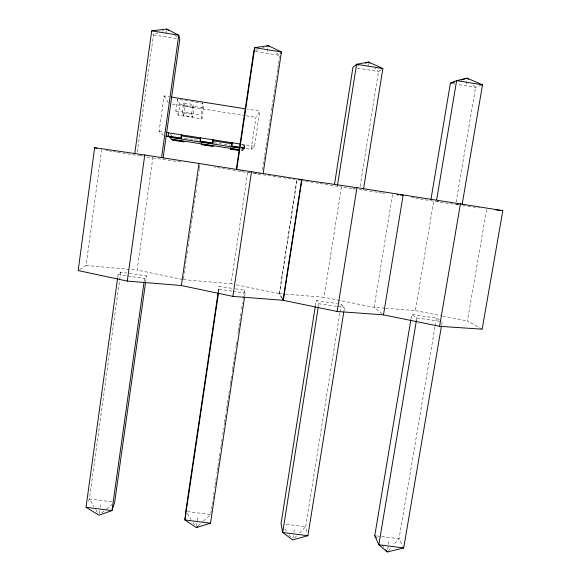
<?xml version="1.0" encoding="UTF-8"?>
<svg xmlns="http://www.w3.org/2000/svg" width="581" height="581" viewBox="0 0 581 581"><rect width="100%" height="100%" fill="white"/><g stroke="black" fill="none" stroke-linecap="round" stroke-linejoin="round"><path stroke-width="0.44" stroke-dasharray="2.9 2.18" d="M79.612 269.642L86.09 265.473L101.682 149.666M117.725 277.275L118.103 274.581L120.71 272.148L126.934 273.048M120.71 272.148L89.394 498.948L88.043 502.282M137.276 152.178L153.478 34.875L152.411 32.449M99.242 513.43L99.605 510.815M100.092 507.329L100.455 504.715M166.188 33.357L166.544 30.771M182.478 279.446L137.16 270.056L152.818 157.938L144.001 156.507M163.602 135.286L159.129 131.386L164.096 95.923L169.456 96.773M144.211 281.117L144.589 278.43L146.499 275.895L127.827 273.179M145.62 282.184L146.499 275.895M195.717 102.154L202.667 103.251L203.503 107.964L201.927 118.916L178.28 115.191L175.825 110.942L177.474 99.257L190.503 101.326M178.28 115.191L179.834 104.224L177.474 99.257M182.252 112.627L183.618 102.99L192.965 104.471L193.974 107.746L192.652 116.963L183.712 115.554L182.252 112.627L191.592 114.094L192.652 116.963M183.712 115.554L185.019 106.33L183.618 102.99M191.592 114.094L192.965 104.471M201.927 118.916L200.99 114.907L202.667 103.251M183.494 278.727L184.141 274.247M184.271 273.346L184.787 269.758M184.918 268.865L185.564 264.377M185.695 263.476L186.988 254.507M187.118 253.614L187.634 250.026M188.15 246.438L189.188 239.256M189.319 238.363L189.834 234.775M189.965 233.874L190.612 229.393M190.742 228.493L191.389 224.005M191.519 223.111L192.035 219.524M192.166 218.623L192.812 214.142M192.943 213.242L194.236 204.272M194.366 203.372L195.013 198.891M195.143 197.99L196.305 189.914M196.821 186.327L197.082 184.533M197.598 180.945L198.506 174.67M199.022 171.075L199.283 169.282M199.414 168.388L199.929 164.801M218.216 291.815L219.015 286.433L233.046 288.474M218.645 291.923L219.015 286.433M241.079 150.029L242.851 150.305L243.294 147.342L244.557 145.722L241.87 145.301M244.005 148.387L244.833 144.771L244.005 148.387L241.333 147.973M242.851 150.305L244.1 148.83L244.557 145.722M183.364 279.628L231.078 283.739L247.644 172.542L214.069 167.096M241.304 147.843L251.159 149.382L255.93 117.34L259.758 111.102L247.245 109.119M196.61 525.856L197.257 521.535M197.387 520.67L197.903 517.213M267.413 51.629L268.044 47.359M251.159 149.382L254.514 146.267L259.758 111.102M210.823 513.655L211.368 510.067M211.499 509.167L212.043 505.579M212.174 504.678L212.849 500.19M212.987 499.297L213.525 495.702M213.663 494.809L214.2 491.214M214.738 487.626L215.014 485.832M215.144 484.932L215.689 481.344M215.82 480.443L216.364 476.856M216.902 473.261L217.171 471.467M217.309 470.566L217.846 466.979M217.984 466.078L218.659 461.59M218.79 460.697L219.327 457.102M219.465 456.208L220.003 452.614M220.548 449.026L220.816 447.232M220.954 446.331L221.492 442.744M221.622 441.843L222.167 438.256M222.705 434.661L223.649 428.379M224.193 424.784L224.462 422.99M224.593 422.096L225.137 418.502M225.268 417.608L225.813 414.013M226.35 410.426L226.619 408.632M226.757 407.731L227.294 404.144M227.432 403.243L228.783 394.267M228.914 393.366L229.459 389.778M229.996 386.183L230.265 384.39M230.403 383.496L230.94 379.901M231.078 379.008L231.616 375.413M232.153 371.825L232.429 370.032M232.56 369.131L233.104 365.543M233.235 364.643L234.586 355.666M234.724 354.766L235.261 351.178M235.799 347.583L236.075 345.789M236.206 344.896L236.743 341.301M237.963 333.225L238.232 331.431M238.37 330.531L238.907 326.943M239.038 326.043L240.389 317.066M240.527 316.166L241.064 312.578M241.609 308.983L242.553 302.701M243.09 299.113L244.441 290.137L233.918 288.604M262.561 169.659L263.905 160.734M264.035 159.84L264.573 156.274M264.704 155.381L265.379 150.922M265.51 150.029L266.047 146.456M266.185 145.57L267.521 136.644M267.659 135.751L268.197 132.185M268.328 131.291L269.003 126.832M269.134 125.939L269.671 122.366M269.809 121.473L270.877 114.341M271.414 110.768L271.821 108.095M271.952 107.202L273.295 98.276M273.426 97.383L274.769 88.465M274.907 87.571L276.65 75.973M277.188 72.4L277.725 68.834M277.856 67.941L278.393 64.368M278.531 63.482L279.599 56.342M244.608 296.608L245.153 293.027L244.441 290.137M281.778 298.046L279.279 293.579L296.789 179.718M282.468 298.837L279.541 293.63L297.065 179.761M315.345 305.947L316.195 300.566L336.791 303.565M318.381 306.398L318.802 303.718L316.195 300.566M285.765 294.139L323.98 297.276L341.432 186.988L355.783 189.086M292.882 538.166L293.289 535.595M293.841 532.167L294.247 529.596M367.933 66.285L368.339 63.743M339.834 313.159L305.642 526.785L307.298 533.278M339.979 312.258L341.265 304.219L337.684 303.696M360.104 186.508L378.507 71.536L382.857 68.558M343.959 311.038L344.533 307.458L341.265 304.219M392.56 194.475L374.12 307.385L383.467 314.858M410.992 318.918L411.74 314.459L436.462 318.054L439.338 319.848M385.784 308.293L415.379 310.595L433.687 201.2L459.324 204.962M416.395 320.632L416.846 317.952L411.74 314.459M387.694 549.401L388.413 545.145M388.558 544.295L388.987 541.746M466.187 84.042L466.892 79.851M434.951 326.994L399.031 538.798L393.148 545.37M435.096 326.101L436.462 318.054M456.107 202.217L475.585 87.361L472.578 84.085M441.596 325.215L442.206 321.642L440.049 320.298M482.172 329.173L467.4 320.959L486.733 208.978M388.442 550.635L392.56 546.031M294.473 538.013L296.956 535.515M299.44 533.024L305.642 526.785L285.445 524.178M198.31 525.805L202.871 521.665M203.524 521.07L210.692 514.555L187.54 511.57M101.726 512.914L105.815 509.537M106.497 508.971L111.944 504.461M158.17 32.819L153.478 34.875L178.919 39.014M162.084 31.105L163.653 30.423M255.408 50.605L258.632 49.37M262.656 47.824L264.268 47.206M481.736 85.109L475.585 87.361L457.327 84.39M357.061 65.973L358.709 65.413M384.883 308.228L374.12 307.385L323.98 297.276M279.541 293.63L282.206 293.848M86.09 265.473L137.16 270.056M455.802 203.996L458.148 204.214M376.575 535.9L399.031 538.798L402.909 546.438M112.06 501.868L89.394 498.948L93.969 506.668M152.818 157.938L182.151 162.208M247.644 172.542L249.431 172.804M253.004 173.327L295.003 179.456M359.37 189.617L380.904 192.769M381.797 192.899L385.385 193.422M416.846 317.952L442.206 321.642M118.103 274.581L126.927 275.859M127.813 275.99L144.589 278.43M219.044 289.229L232.095 291.132M232.966 291.255L245.153 293.027M318.802 303.718L336.544 306.296M337.43 306.427L344.533 307.458M462.861 205.478L479.659 207.94M457.24 204.025L458.925 204.287M140.384 155.396L142.12 155.664M239.75 170.705L243.294 171.257M248.603 172.07L250.375 172.346M253.919 172.891L257.463 173.436M258.349 173.574L260.121 173.842M352.689 188.106L354.439 188.375M437.079 201.113L438.866 201.382M159.129 131.386L164.481 132.221M241.464 144.248L254.514 146.267M241.798 144.822L244.478 145.243M184.678 138.205L198.884 140.42M213.982 142.773L229.974 145.265M241.514 147.058L243.294 147.342M240.977 147.363L244.361 147.959M241.405 148.409L244.1 148.83M179.834 104.224L203.503 107.964M172.332 104.122L245.262 115.655M246.148 115.793L255.93 117.34M185.019 106.33L193.974 107.746M175.825 110.942L200.99 114.907M191.374 101.464L194.846 102.016M106.091 150.377L107.848 150.661M108.734 150.806L112.256 151.372M113.142 151.518L116.665 152.091M117.551 152.229L143.122 156.369M255.582 51.513L279.737 55.449L276.374 52.566M357.344 68.093L378.507 71.536L374.796 67.984M452.112 83.541L456.455 84.245M411.341 197.54L414.914 198.128M415.807 198.274L419.38 198.862M420.281 199.007L432.794 201.048M303.275 180.771L305.047 181.061M305.933 181.207L309.484 181.788M310.37 181.933L314.808 182.652M315.701 182.797L319.245 183.378M320.138 183.516L341.432 186.988M415.379 310.595L441.829 315.861M442.707 316.042L467.4 320.959M231.078 283.739L232.828 284.094M236.336 284.813L279.279 293.579M175.004 35.434L177.06 37.031M170.131 134.117L172.237 136.266M381.833 544.869L384.012 547.701M284.734 528.79L286.832 531.746M288.931 534.702L290.507 536.924M187.205 513.553L191.055 519.458M192.986 522.413L194.911 525.369M164.096 95.923L168.308 102.793M95.8 509.762L97.63 512.849M242.335 148.017L241.907 150.922L242.64 147.618L242.335 148.017"/><path stroke-width="0.87" d="M94.63 147.712L78.174 270.572L127.268 281.088L181.366 285.532L232.872 296.383L283.027 300.283L301.641 179.616L144.778 154.967L94.63 147.712L96.976 148.358M145.62 282.184L114.675 502.209L111.966 510.619L98.995 515.173L86.017 507.286L117.602 278.176M134.828 153.239L151.706 30.829L166.783 29.05L178.752 35.238L179.798 39.159L163.087 157.981M127.268 281.088L144.778 154.967M144.081 282.01L111.966 510.619L86.017 507.286M161.598 157.357L178.752 35.238L151.706 30.829M181.316 138.619L180.858 138.067L181.316 134.857L181.766 135.46L181.316 138.619L168.708 136.658L168.083 136.077L168.534 132.867M212.733 143.514L213.147 139.825L212.733 143.514L200.184 141.561L200.43 137.842L200.409 139.985M181.366 285.532L198.92 163.784M239.241 150.508L230.366 149.128L230.584 147.676M231.514 146.441L232.175 142.795L231.514 146.441L239.546 147.69M218.086 292.708L185.76 511.338L184.925 519.944L196.356 527.584L210.504 523.227L244.478 297.501M236.336 169.267L253.795 51.222L254.776 47.657L268.299 45.659L281.422 52.007L263.215 173.015M218.514 292.824L184.925 519.944L210.504 523.227M236.837 168.962L254.776 47.657L281.422 52.007L280.746 53.379M232.872 296.383L251.537 171.424M283.303 300.326L301.931 179.66L356.945 187.67L502.826 210.62L482.172 329.173L439.592 326.319L383.475 314.858L337.162 311.489L283.303 300.326L282.468 298.837M315.207 306.841L281.051 523.612L282.693 532.472L292.613 539.88L307.915 535.711L343.814 311.932M334.496 184.388L352.936 67.374L356.596 64.273L368.608 62.058L382.857 68.558L363.474 189.384M318.235 307.298L282.693 532.472L307.915 535.711M337.481 185.383L356.596 64.273L382.857 68.558M337.162 311.489L356.945 187.67M383.475 314.858L403.127 195.252L400.483 195.056M441.444 326.108L403.686 547.97L387.266 551.95L378.819 544.775L374.774 535.667L410.847 319.811M430.993 199.254L450.369 83.257L456.637 80.606L467.175 78.181L482.506 84.826L462.127 204.585M416.395 320.632L378.819 544.775L403.686 547.97M436.658 199.748L456.637 80.606L482.506 84.826M439.592 326.319L460.45 203.626M230.366 149.128L230.534 148.743L239.706 150.174M196.356 527.584L197.656 526.401M266.686 46.277L268.299 45.659L269.642 46.807M365.311 63.176L368.608 62.058L369.843 63.242M450.369 83.257L454.574 81.986M461.292 79.953L467.175 78.181L468.373 79.488M299.215 179.667L301.641 179.616M298.685 179.725L301.931 179.66M396.961 194.802L398.726 194.925M495.673 209.894L502.826 210.62M166.26 132.497L240.614 144.117M181.788 135.932L200.619 138.866M213.176 140.827L232.008 143.761M168.083 136.077L180.858 138.067M199.973 141.045L212.682 143.02M231.71 145.991L240.142 147.305M166.028 136.121L169.616 136.68M239.619 148.133L169.688 137.247L171.816 139.251L239.299 149.753M171.242 97.056L245.458 108.829M166.783 29.05L168.839 30.648M374.774 535.667L376.408 537.788M385.639 549.829L387.266 551.95M183.64 141.444L171.86 139.614L172.39 140.108L184.024 141.924L183.64 141.444M212.987 146.013L201.258 144.19L201.44 144.633L213.024 146.434L212.987 146.013"/></g></svg>
